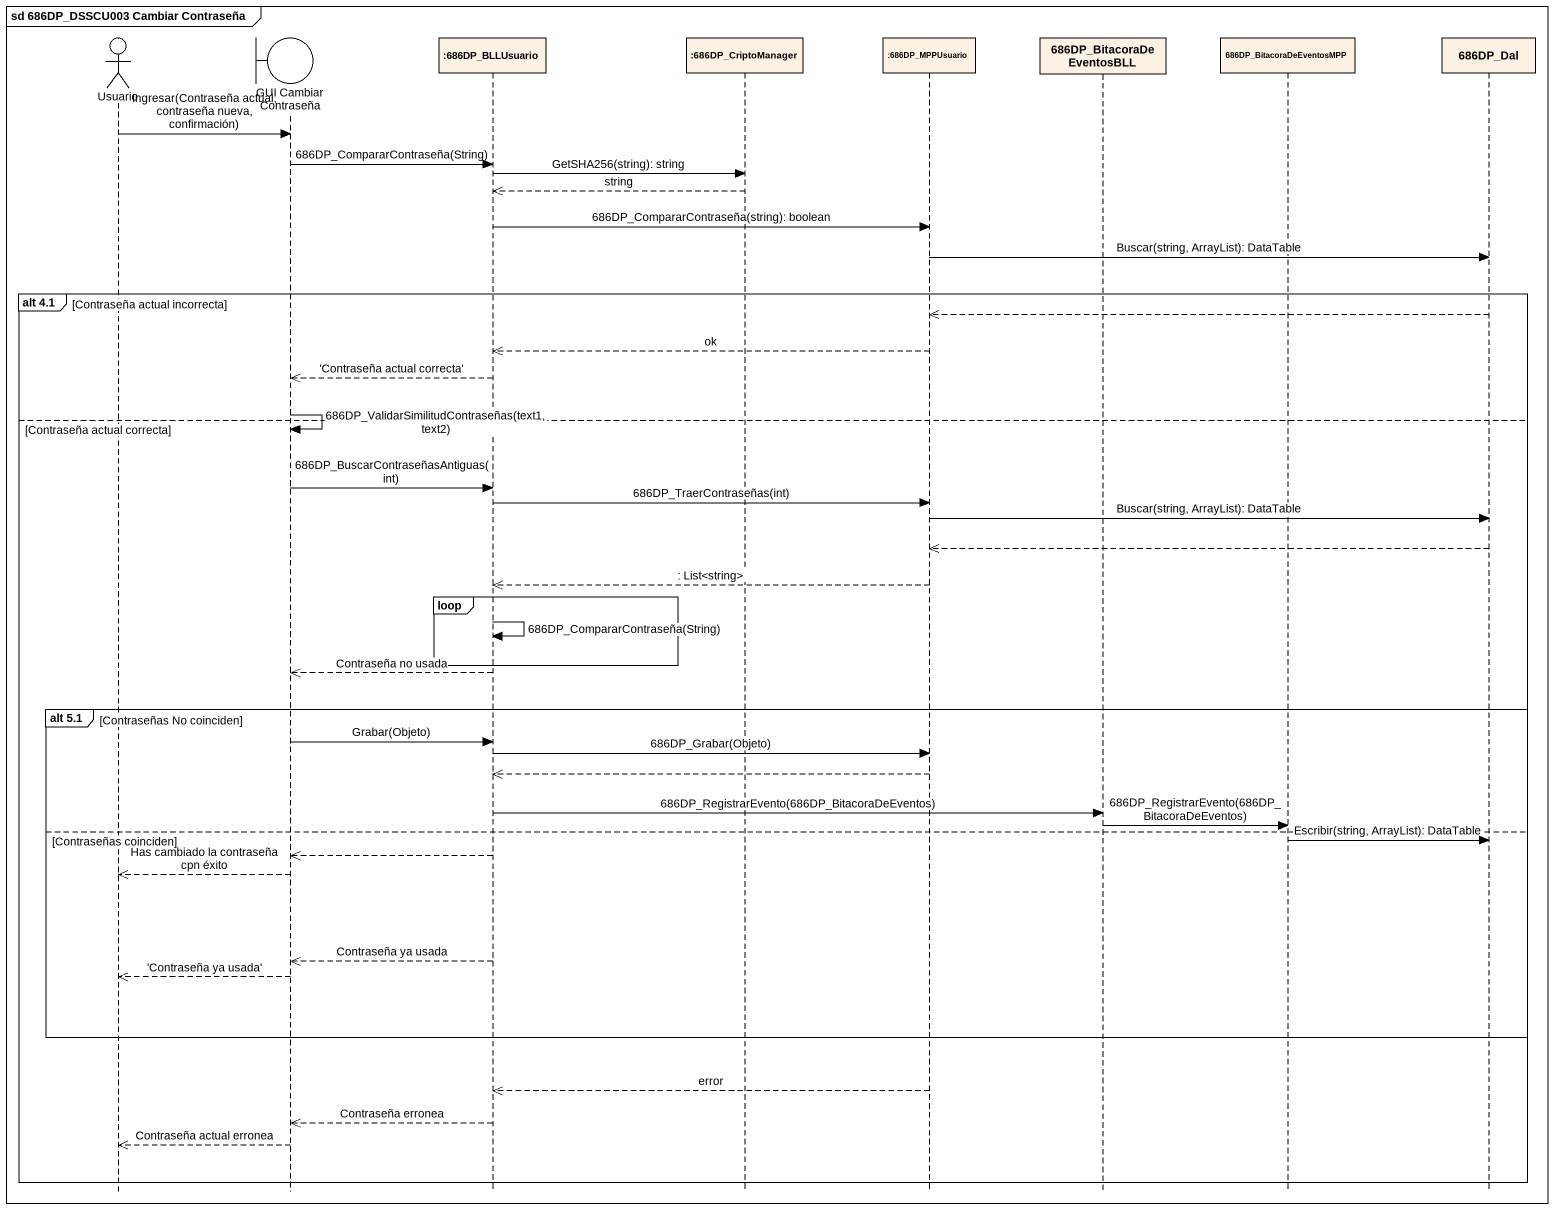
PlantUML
@startuml
mainframe sd 686DP_DSSCU003 Cambiar Contraseña
hide footbox
actor Usuario
boundary "GUI Cambiar Contraseña" as GUI_Cambiar_Contraseña
participant ":686DP_BLLUsuario" as o686DP_BLLUsuario
participant ":686DP_CriptoManager" as o686DP_CriptoManager
participant ":686DP_MPPUsuario" as o686DP_MPPUsuario
participant "686DP_BitacoraDeEventosBLL" as c686DP_BitacoraDeEventosBLL
participant "686DP_BitacoraDeEventosMPP" as c686DP_BitacoraDeEventosMPP
participant "686DP_Dal" as c686DP_Dal

Usuario -> GUI_Cambiar_Contraseña : Ingresar(Contraseña actual, contraseña nueva, confirmación)
GUI_Cambiar_Contraseña -> o686DP_BLLUsuario : 686DP_CompararContraseña(String)
o686DP_BLLUsuario -> o686DP_CriptoManager : GetSHA256(string): string
o686DP_CriptoManager -->> o686DP_BLLUsuario : string
o686DP_BLLUsuario -> o686DP_MPPUsuario : 686DP_CompararContraseña(string): boolean
o686DP_MPPUsuario -> c686DP_Dal : Buscar(string, ArrayList): DataTable
group alt 4.1 [Contraseña actual incorrecta]
  c686DP_Dal -->> o686DP_MPPUsuario
  o686DP_MPPUsuario -->> o686DP_BLLUsuario : ok
  o686DP_BLLUsuario -->> GUI_Cambiar_Contraseña : 'Contraseña actual correcta'
  GUI_Cambiar_Contraseña -> GUI_Cambiar_Contraseña : 686DP_ValidarSimilitudContraseñas(text1,text2)
else Contraseña actual correcta
  GUI_Cambiar_Contraseña -> o686DP_BLLUsuario : 686DP_BuscarContraseñasAntiguas(int)
  o686DP_BLLUsuario -> o686DP_MPPUsuario : 686DP_TraerContraseñas(int)
  o686DP_MPPUsuario -> c686DP_Dal : Buscar(string, ArrayList): DataTable
  c686DP_Dal -->> o686DP_MPPUsuario
  o686DP_MPPUsuario -->> o686DP_BLLUsuario : : List<string>
  loop
    o686DP_BLLUsuario -> o686DP_BLLUsuario : 686DP_CompararContraseña(String)
  end
  o686DP_BLLUsuario -->> GUI_Cambiar_Contraseña : Contraseña no usada
  group alt 5.1 [Contraseñas No coinciden]
    GUI_Cambiar_Contraseña -> o686DP_BLLUsuario : Grabar(Objeto)
    o686DP_BLLUsuario -> o686DP_MPPUsuario : 686DP_Grabar(Objeto)
    o686DP_MPPUsuario -->> o686DP_BLLUsuario
    o686DP_BLLUsuario -> c686DP_BitacoraDeEventosBLL : 686DP_RegistrarEvento(686DP_BitacoraDeEventos)
    c686DP_BitacoraDeEventosBLL -> c686DP_BitacoraDeEventosMPP : 686DP_RegistrarEvento(686DP_BitacoraDeEventos)
  else Contraseñas coinciden
    c686DP_BitacoraDeEventosMPP -> c686DP_Dal : Escribir(string, ArrayList): DataTable
    o686DP_BLLUsuario -->> GUI_Cambiar_Contraseña
    GUI_Cambiar_Contraseña -->> Usuario : Has cambiado la contraseña cpn éxito
    o686DP_BLLUsuario -->> GUI_Cambiar_Contraseña : Contraseña ya usada
    GUI_Cambiar_Contraseña -->> Usuario : 'Contraseña ya usada'
  end
  o686DP_MPPUsuario -->> o686DP_BLLUsuario : error
  o686DP_BLLUsuario -->> GUI_Cambiar_Contraseña : Contraseña erronea
  GUI_Cambiar_Contraseña -->> Usuario : Contraseña actual erronea
end
@enduml
